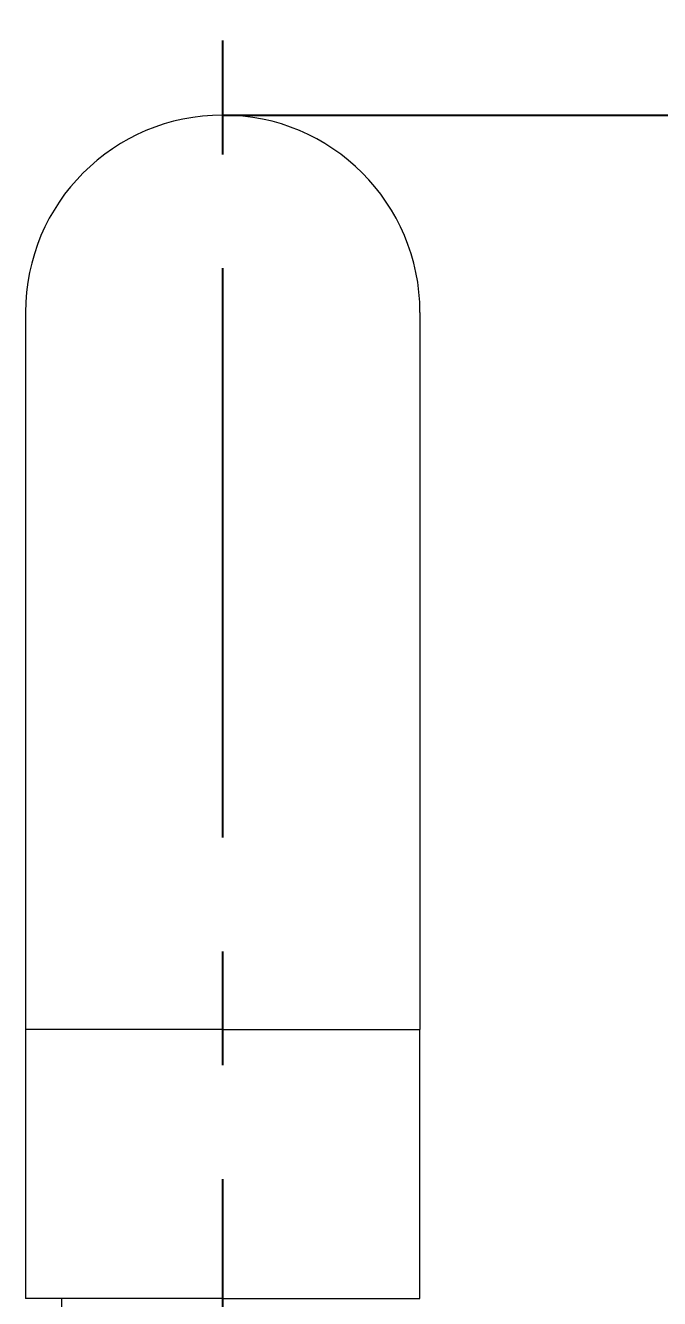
# Model space of a CAD drawing. Header units: millimetres. Extents: x 8883 to 11259, y -10160 to -6800.
# Drawn here: x 9667.6 to 9703, y -7692.1 to -7621.1 of the extents above; entities that cross this region are included whole.
import ezdxf

# ---------------------------------------------------------------- set-up
doc = ezdxf.new("R2010")
doc.units = ezdxf.units.MM
doc.linetypes.add('CENTERX2', pattern=[101.6, 63.5, -12.7, 12.7, -12.7])
doc.layers.add('CENTER', color=1, linetype='CENTERX2')
doc.layers.add('DIM', color=5, linetype='Continuous', lineweight=13)
doc.styles.add('ARIAL', font='arial.ttf')
doc.dimstyles.get("Standard").update_dxf_attribs({"dimtxt": 15, "dimasz": 15, "dimexe": 0.18, "dimexo": 0.0625, "dimgap": 4, "dimtad": 0, "dimdec": 1, "dimdsep": 46, "dimtxsty": 'ARIAL', "dimcen": 0, "dimclrd": 5, "dimclre": 5, "dimclrt": 5, "dimadec": 0, "dimazin": 0, "dimtfac": 1, "dimtdec": 1, "dimtofl": 0, "dimtmove": 0, "dimatfit": 3, "dimfxl": 1, "dimtolj": 1, "dimtzin": 0, "dimarcsym": 0})

# ---------------------------------------------------------------- blocks, each defined once
blk = doc.blocks.new('*D185')
at = {"layer": 'Defpoints', "color": 0, "transparency": 16777216}
for p in [(9678.596, -7626.145), (9989.37, -9683.127), (10114.894, -9683.127)]:
    blk.add_point(p, dxfattribs=at)
at = {"layer": 'DIM', "color": 5, "lineweight": -2, "transparency": 16777216}
for p, q in [((9678.658, -7626.145), (10115.074, -7626.145)), ((10114.894, -7644.145), (10114.894, -8614.508)), ((10114.894, -9665.127), (10114.894, -8694.764)), ((9989.433, -9683.127), (10115.074, -9683.127))]:
    blk.add_line(p, q, dxfattribs=at)
at = {"layer": 'DIM', "color": 5, "transparency": 16777216}
for points in [[(10111.894, -7644.145), (10117.894, -7644.145), (10114.894, -7626.145)], [(10111.894, -9665.127), (10117.894, -9665.127), (10114.894, -9683.127)]]:
    blk.add_solid(points, dxfattribs=at)
at = {"layer": 'DIM', "color": 5, "transparency": 16777216, "insert": (10114.894, -8654.636), "char_height": 18, "attachment_point": 5, "rotation": 90, "style": 'ARIAL'}
blk.add_mtext('\\A1;(2280)', dxfattribs=at)

msp = doc.modelspace()

# ---------------------------------------------------------------- linework, layer by layer
at = {"linetype": 'Continuous', "lineweight": 18}
for p, q in [((9667.596, -7637.145), (9667.596, -7677.145)), ((9689.596, -7637.145), (9689.596, -7677.145)), ((9667.596, -7677.145), (9667.596, -7692.145)), ((9689.596, -7692.145), (9689.596, -7677.145)), ((9678.596, -7692.145), (9667.596, -7692.145)), ((9669.596, -7692.145), (9669.596, -7692.988)), ((9678.596, -7692.145), (9689.596, -7692.145))]:
    msp.add_line(p, q, dxfattribs=at)
at = {"linetype": 'Continuous', "lineweight": 13}
for q in [(9667.596, -7677.145), (9689.596, -7677.145)]:
    msp.add_line((9678.596, -7677.145), q, dxfattribs=at)
at = {"linetype": 'Continuous', "lineweight": 18}
for start, end in [(90, 180), (360, 90)]:
    msp.add_arc((9678.596, -7637.145), 11, start, end, dxfattribs=at)
at = {"layer": 'CENTER', "ltscale": 0.5}
msp.add_line((9678.596, -9088.836), (9678.596, -7621.145), dxfattribs=at)

# ---------------------------------------------------------------- dimensions: what is measured, and where the dimension line sits
at = {"layer": 'DIM', "color": 3}
dim = msp.add_linear_dim(base=(10114.894, -9683.127), p1=(9678.596, -7626.145), p2=(9989.37, -9683.127), angle=90, text='(2280)', dimstyle='Standard', override={"dimtxt": 18, "dimasz": 18, "dimgap": 5}, dxfattribs=at)
dim.commit()
dim.dimension.update_dxf_attribs({"geometry": '*D185', "text_midpoint": (10114.894, -8654.636)})

doc.saveas('drawing.dxf')
